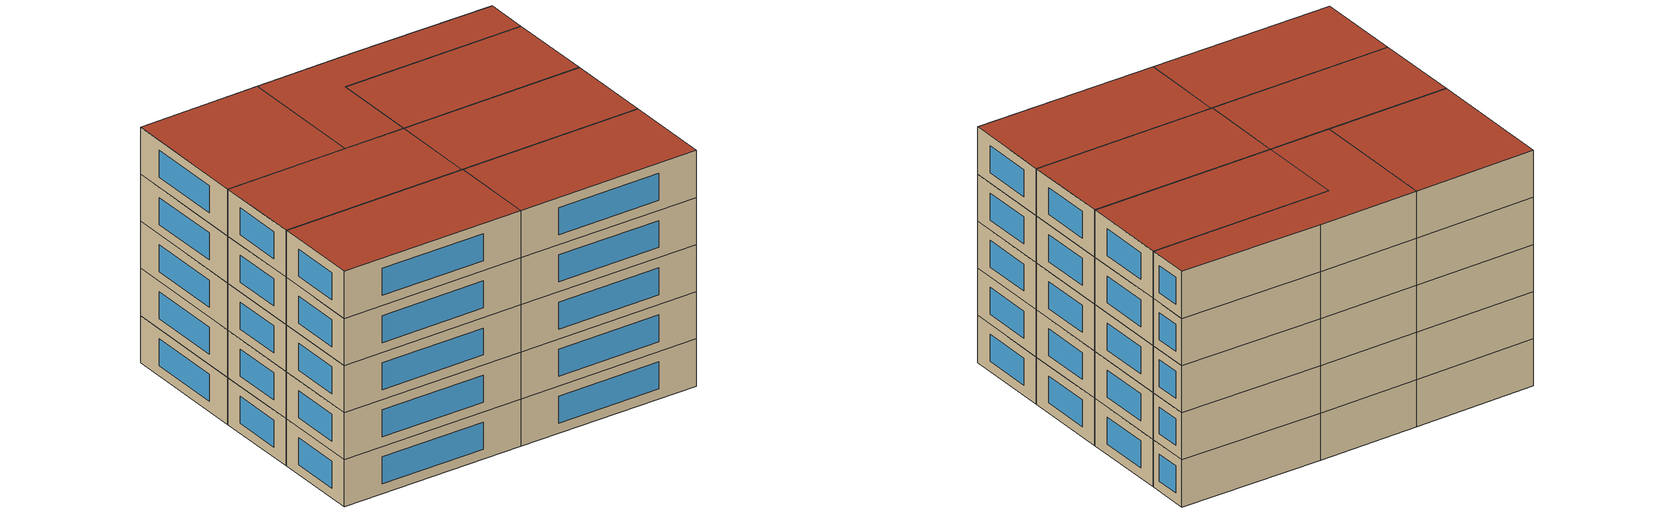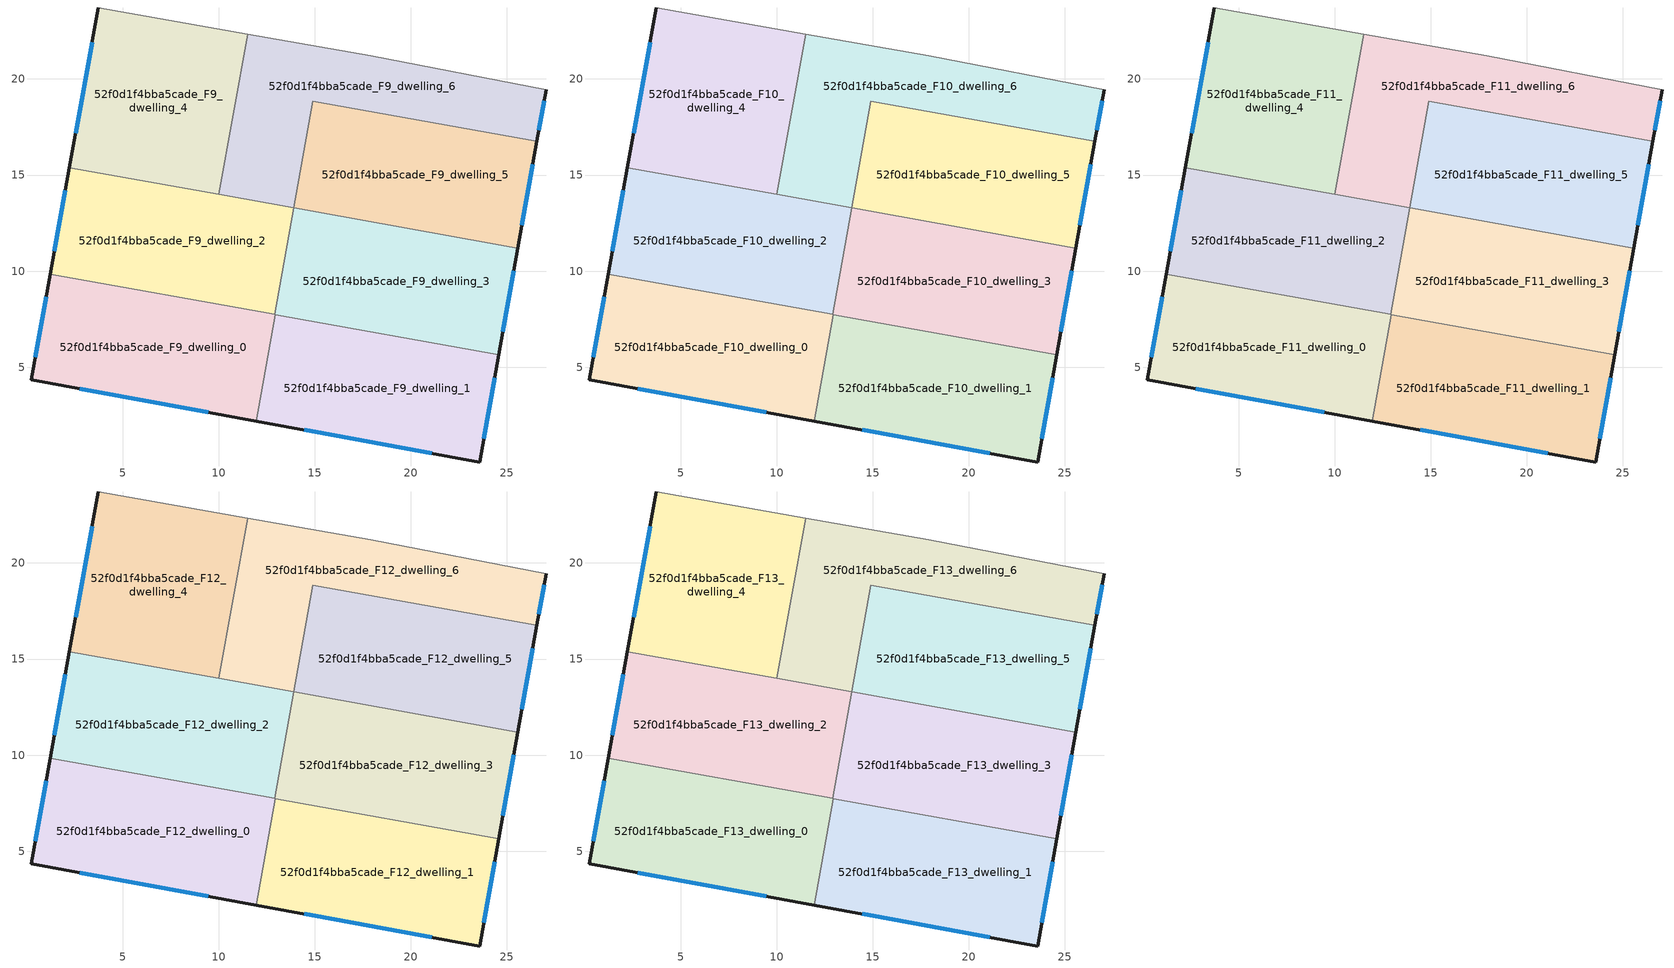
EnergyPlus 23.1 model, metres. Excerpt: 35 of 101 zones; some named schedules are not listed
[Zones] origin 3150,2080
52f0d1f4bba5cade_F9_dwelling_0
 floor to 52f0d1f4bba5cade_F8_dwelling_0 (EU_floor_Construction): 12.95,7.74 11.96,2.2 0.25,4.34 1.24,9.84 z27
 wall outside (EU_wall_Construction): 1.24,9.84 0.25,4.34 11.96,2.2 z27:30
 wall to 52f0d1f4bba5cade_F9_dwelling_1 (EU_wall_Construction): 11.96,2.2 12.95,7.74 z27:30
 wall to 52f0d1f4bba5cade_F9_dwelling_2 (EU_wall_Construction): 12.9,7.75 1.24,9.84 z27:30
 wall to 52f0d1f4bba5cade_F9_dwelling_3 (EU_wall_Construction): 12.95,7.74 12.9,7.75 z27:30
 window (EU_Window_Construction): 2.76,3.88 9.45,2.65 / 1.03,8.66 0.46,5.52 z27.64:29.36
52f0d1f4bba5cade_F9_dwelling_1
 floor to 52f0d1f4bba5cade_F8_dwelling_1 (EU_floor_Construction): 24.57,5.65 23.57,0.07 11.96,2.2 12.95,7.74 z27
 wall outside (EU_wall_Construction): 11.96,2.2 23.57,0.07 24.57,5.65 z27:30
 wall to 52f0d1f4bba5cade_F9_dwelling_3 (EU_wall_Construction): 24.57,5.65 12.95,7.74 z27:30
 window (EU_Window_Construction): 14.44,1.74 21.08,0.52 / 23.79,1.26 24.36,4.46 z27.64:29.36
52f0d1f4bba5cade_F9_dwelling_2
 floor to 52f0d1f4bba5cade_F8_dwelling_2 (EU_floor_Construction): 13.9,13.29 12.9,7.75 1.24,9.84 2.23,15.39 z27
 wall outside (EU_wall_Construction): 2.23,15.39 1.24,9.84 z27:30
 wall to 52f0d1f4bba5cade_F9_dwelling_3 (EU_wall_Construction): 12.9,7.75 13.9,13.29 z27:30
 wall to 52f0d1f4bba5cade_F9_dwelling_4 (EU_wall_Construction): 10.01,13.99 2.23,15.39 z27:30
 wall to 52f0d1f4bba5cade_F9_dwelling_6 (EU_wall_Construction): 13.9,13.29 10.01,13.99 z27:30
 window (EU_Window_Construction): 2.02,14.2 1.45,11.03 z27.64:29.36
52f0d1f4bba5cade_F9_dwelling_3
 floor to 52f0d1f4bba5cade_F8_dwelling_3 (EU_floor_Construction): 25.56,11.2 24.57,5.65 12.9,7.75 13.9,13.29 z27
 wall outside (EU_wall_Construction): 24.57,5.65 25.56,11.2 z27:30
 wall to 52f0d1f4bba5cade_F9_dwelling_5 (EU_wall_Construction): 25.56,11.2 13.9,13.29 z27:30
 window (EU_Window_Construction): 24.78,6.84 25.35,10.01 z27.64:29.36
52f0d1f4bba5cade_F9_dwelling_4
 floor to 52f0d1f4bba5cade_F8_dwelling_4 (EU_floor_Construction): 11.51,22.33 10.01,13.99 2.23,15.39 3.72,23.69 z27
 wall outside (EU_wall_Construction): 3.72,23.69 2.23,15.39 z27:30
 wall adiabatic (EU_wall_Construction): 11.51,22.33 3.72,23.69 z27:30
 wall to 52f0d1f4bba5cade_F9_dwelling_6 (EU_wall_Construction): 10.01,13.99 11.51,22.33 z27:30
 window (EU_Window_Construction): 3.4,21.91 2.55,17.17 z27.64:29.36
52f0d1f4bba5cade_F9_dwelling_5
 floor to 52f0d1f4bba5cade_F8_dwelling_5 (EU_floor_Construction): 26.55,16.75 25.56,11.2 13.9,13.29 14.89,18.84 z27
 wall outside (EU_wall_Construction): 25.56,11.2 26.55,16.75 z27:30
 wall to 52f0d1f4bba5cade_F9_dwelling_6 (EU_wall_Construction): 26.55,16.75 14.89,18.84 13.9,13.29 z27:30
 window (EU_Window_Construction): 25.78,12.39 26.34,15.56 z27.64:29.36
52f0d1f4bba5cade_F9_dwelling_6
 floor to 52f0d1f4bba5cade_F8_dwelling_6 (EU_floor_Construction): 27.04,19.45 26.55,16.75 14.89,18.84 13.9,13.29 10.01,13.99 11.51,22.33 17.91,21.2 z27
 wall outside (EU_wall_Construction): 26.55,16.75 27.04,19.45 z27:30
 wall adiabatic (EU_wall_Construction): 27.04,19.45 17.91,21.2 11.51,22.33 z27:30
 window (EU_Window_Construction): 26.66,17.33 26.93,18.87 z27.64:29.36
52f0d1f4bba5cade_F10_dwelling_0
 floor to 52f0d1f4bba5cade_F9_dwelling_0 (EU_floor_Construction): 12.95,7.74 11.96,2.2 0.25,4.34 1.24,9.84 z30
 wall outside (EU_wall_Construction): 1.24,9.84 0.25,4.34 11.96,2.2 z30:33
 wall to 52f0d1f4bba5cade_F10_dwelling_1 (EU_wall_Construction): 11.96,2.2 12.95,7.74 z30:33
 wall to 52f0d1f4bba5cade_F10_dwelling_2 (EU_wall_Construction): 12.9,7.75 1.24,9.84 z30:33
 wall to 52f0d1f4bba5cade_F10_dwelling_3 (EU_wall_Construction): 12.95,7.74 12.9,7.75 z30:33
 window (EU_Window_Construction): 2.76,3.88 9.45,2.65 / 1.03,8.66 0.46,5.52 z30.64:32.36
52f0d1f4bba5cade_F10_dwelling_1
 floor to 52f0d1f4bba5cade_F9_dwelling_1 (EU_floor_Construction): 24.57,5.65 23.57,0.07 11.96,2.2 12.95,7.74 z30
 wall outside (EU_wall_Construction): 11.96,2.2 23.57,0.07 24.57,5.65 z30:33
 wall to 52f0d1f4bba5cade_F10_dwelling_3 (EU_wall_Construction): 24.57,5.65 12.95,7.74 z30:33
 window (EU_Window_Construction): 14.44,1.74 21.08,0.52 / 23.79,1.26 24.36,4.46 z30.64:32.36
52f0d1f4bba5cade_F10_dwelling_2
 floor to 52f0d1f4bba5cade_F9_dwelling_2 (EU_floor_Construction): 13.9,13.29 12.9,7.75 1.24,9.84 2.23,15.39 z30
 wall outside (EU_wall_Construction): 2.23,15.39 1.24,9.84 z30:33
 wall to 52f0d1f4bba5cade_F10_dwelling_3 (EU_wall_Construction): 12.9,7.75 13.9,13.29 z30:33
 wall to 52f0d1f4bba5cade_F10_dwelling_4 (EU_wall_Construction): 10.01,13.99 2.23,15.39 z30:33
 wall to 52f0d1f4bba5cade_F10_dwelling_6 (EU_wall_Construction): 13.9,13.29 10.01,13.99 z30:33
 window (EU_Window_Construction): 2.02,14.2 1.45,11.03 z30.64:32.36
52f0d1f4bba5cade_F10_dwelling_3
 floor to 52f0d1f4bba5cade_F9_dwelling_3 (EU_floor_Construction): 25.56,11.2 24.57,5.65 12.9,7.75 13.9,13.29 z30
 wall outside (EU_wall_Construction): 24.57,5.65 25.56,11.2 z30:33
 wall to 52f0d1f4bba5cade_F10_dwelling_5 (EU_wall_Construction): 25.56,11.2 13.9,13.29 z30:33
 window (EU_Window_Construction): 24.78,6.84 25.35,10.01 z30.64:32.36
52f0d1f4bba5cade_F10_dwelling_4
 floor to 52f0d1f4bba5cade_F9_dwelling_4 (EU_floor_Construction): 11.51,22.33 10.01,13.99 2.23,15.39 3.72,23.69 z30
 wall outside (EU_wall_Construction): 3.72,23.69 2.23,15.39 z30:33
 wall adiabatic (EU_wall_Construction): 11.51,22.33 3.72,23.69 z30:33
 wall to 52f0d1f4bba5cade_F10_dwelling_6 (EU_wall_Construction): 10.01,13.99 11.51,22.33 z30:33
 window (EU_Window_Construction): 3.4,21.91 2.55,17.17 z30.64:32.36
52f0d1f4bba5cade_F10_dwelling_5
 floor to 52f0d1f4bba5cade_F9_dwelling_5 (EU_floor_Construction): 26.55,16.75 25.56,11.2 13.9,13.29 14.89,18.84 z30
 wall outside (EU_wall_Construction): 25.56,11.2 26.55,16.75 z30:33
 wall to 52f0d1f4bba5cade_F10_dwelling_6 (EU_wall_Construction): 26.55,16.75 14.89,18.84 13.9,13.29 z30:33
 window (EU_Window_Construction): 25.78,12.39 26.34,15.56 z30.64:32.36
52f0d1f4bba5cade_F10_dwelling_6
 floor to 52f0d1f4bba5cade_F9_dwelling_6 (EU_floor_Construction): 27.04,19.45 26.55,16.75 14.89,18.84 13.9,13.29 10.01,13.99 11.51,22.33 17.91,21.2 z30
 wall outside (EU_wall_Construction): 26.55,16.75 27.04,19.45 z30:33
 wall adiabatic (EU_wall_Construction): 27.04,19.45 17.91,21.2 11.51,22.33 z30:33
 window (EU_Window_Construction): 26.66,17.33 26.93,18.87 z30.64:32.36
52f0d1f4bba5cade_F11_dwelling_0
 floor to 52f0d1f4bba5cade_F10_dwelling_0 (EU_floor_Construction): 12.95,7.74 11.96,2.2 0.25,4.34 1.24,9.84 z33
 wall outside (EU_wall_Construction): 1.24,9.84 0.25,4.34 11.96,2.2 z33:36
 wall to 52f0d1f4bba5cade_F11_dwelling_1 (EU_wall_Construction): 11.96,2.2 12.95,7.74 z33:36
 wall to 52f0d1f4bba5cade_F11_dwelling_2 (EU_wall_Construction): 12.9,7.75 1.24,9.84 z33:36
 wall to 52f0d1f4bba5cade_F11_dwelling_3 (EU_wall_Construction): 12.95,7.74 12.9,7.75 z33:36
 window (EU_Window_Construction): 2.76,3.88 9.45,2.65 / 1.03,8.66 0.46,5.52 z33.64:35.36
52f0d1f4bba5cade_F11_dwelling_1
 floor to 52f0d1f4bba5cade_F10_dwelling_1 (EU_floor_Construction): 24.57,5.65 23.57,0.07 11.96,2.2 12.95,7.74 z33
 wall outside (EU_wall_Construction): 11.96,2.2 23.57,0.07 24.57,5.65 z33:36
 wall to 52f0d1f4bba5cade_F11_dwelling_3 (EU_wall_Construction): 24.57,5.65 12.95,7.74 z33:36
 window (EU_Window_Construction): 14.44,1.74 21.08,0.52 / 23.79,1.26 24.36,4.46 z33.64:35.36
52f0d1f4bba5cade_F11_dwelling_2
 floor to 52f0d1f4bba5cade_F10_dwelling_2 (EU_floor_Construction): 13.9,13.29 12.9,7.75 1.24,9.84 2.23,15.39 z33
 wall outside (EU_wall_Construction): 2.23,15.39 1.24,9.84 z33:36
 wall to 52f0d1f4bba5cade_F11_dwelling_3 (EU_wall_Construction): 12.9,7.75 13.9,13.29 z33:36
 wall to 52f0d1f4bba5cade_F11_dwelling_4 (EU_wall_Construction): 10.01,13.99 2.23,15.39 z33:36
 wall to 52f0d1f4bba5cade_F11_dwelling_6 (EU_wall_Construction): 13.9,13.29 10.01,13.99 z33:36
 window (EU_Window_Construction): 2.02,14.2 1.45,11.03 z33.64:35.36
52f0d1f4bba5cade_F11_dwelling_3
 floor to 52f0d1f4bba5cade_F10_dwelling_3 (EU_floor_Construction): 25.56,11.2 24.57,5.65 12.9,7.75 13.9,13.29 z33
 wall outside (EU_wall_Construction): 24.57,5.65 25.56,11.2 z33:36
 wall to 52f0d1f4bba5cade_F11_dwelling_5 (EU_wall_Construction): 25.56,11.2 13.9,13.29 z33:36
 window (EU_Window_Construction): 24.78,6.84 25.35,10.01 z33.64:35.36
52f0d1f4bba5cade_F11_dwelling_4
 floor to 52f0d1f4bba5cade_F10_dwelling_4 (EU_floor_Construction): 11.51,22.33 10.01,13.99 2.23,15.39 3.72,23.69 z33
 wall outside (EU_wall_Construction): 3.72,23.69 2.23,15.39 z33:36
 wall adiabatic (EU_wall_Construction): 11.51,22.33 3.72,23.69 z33:36
 wall to 52f0d1f4bba5cade_F11_dwelling_6 (EU_wall_Construction): 10.01,13.99 11.51,22.33 z33:36
 window (EU_Window_Construction): 3.4,21.91 2.55,17.17 z33.64:35.36
52f0d1f4bba5cade_F11_dwelling_5
 floor to 52f0d1f4bba5cade_F10_dwelling_5 (EU_floor_Construction): 26.55,16.75 25.56,11.2 13.9,13.29 14.89,18.84 z33
 wall outside (EU_wall_Construction): 25.56,11.2 26.55,16.75 z33:36
 wall to 52f0d1f4bba5cade_F11_dwelling_6 (EU_wall_Construction): 26.55,16.75 14.89,18.84 13.9,13.29 z33:36
 window (EU_Window_Construction): 25.78,12.39 26.34,15.56 z33.64:35.36
52f0d1f4bba5cade_F11_dwelling_6
 floor to 52f0d1f4bba5cade_F10_dwelling_6 (EU_floor_Construction): 27.04,19.45 26.55,16.75 14.89,18.84 13.9,13.29 10.01,13.99 11.51,22.33 17.91,21.2 z33
 wall outside (EU_wall_Construction): 26.55,16.75 27.04,19.45 z33:36
 wall adiabatic (EU_wall_Construction): 27.04,19.45 17.91,21.2 11.51,22.33 z33:36
 window (EU_Window_Construction): 26.66,17.33 26.93,18.87 z33.64:35.36
52f0d1f4bba5cade_F12_dwelling_0
 floor to 52f0d1f4bba5cade_F11_dwelling_0 (EU_floor_Construction): 12.95,7.74 11.96,2.2 0.25,4.34 1.24,9.84 z36
 wall outside (EU_wall_Construction): 1.24,9.84 0.25,4.34 11.96,2.2 z36:39
 wall to 52f0d1f4bba5cade_F12_dwelling_1 (EU_wall_Construction): 11.96,2.2 12.95,7.74 z36:39
 wall to 52f0d1f4bba5cade_F12_dwelling_2 (EU_wall_Construction): 12.9,7.75 1.24,9.84 z36:39
 wall to 52f0d1f4bba5cade_F12_dwelling_3 (EU_wall_Construction): 12.95,7.74 12.9,7.75 z36:39
 window (EU_Window_Construction): 2.76,3.88 9.45,2.65 / 1.03,8.66 0.46,5.52 z36.64:38.36
52f0d1f4bba5cade_F12_dwelling_1
 floor to 52f0d1f4bba5cade_F11_dwelling_1 (EU_floor_Construction): 24.57,5.65 23.57,0.07 11.96,2.2 12.95,7.74 z36
 wall outside (EU_wall_Construction): 11.96,2.2 23.57,0.07 24.57,5.65 z36:39
 wall to 52f0d1f4bba5cade_F12_dwelling_3 (EU_wall_Construction): 24.57,5.65 12.95,7.74 z36:39
 window (EU_Window_Construction): 14.44,1.74 21.08,0.52 / 23.79,1.26 24.36,4.46 z36.64:38.36
52f0d1f4bba5cade_F12_dwelling_2
 floor to 52f0d1f4bba5cade_F11_dwelling_2 (EU_floor_Construction): 13.9,13.29 12.9,7.75 1.24,9.84 2.23,15.39 z36
 wall outside (EU_wall_Construction): 2.23,15.39 1.24,9.84 z36:39
 wall to 52f0d1f4bba5cade_F12_dwelling_3 (EU_wall_Construction): 12.9,7.75 13.9,13.29 z36:39
 wall to 52f0d1f4bba5cade_F12_dwelling_4 (EU_wall_Construction): 10.01,13.99 2.23,15.39 z36:39
 wall to 52f0d1f4bba5cade_F12_dwelling_6 (EU_wall_Construction): 13.9,13.29 10.01,13.99 z36:39
 window (EU_Window_Construction): 2.02,14.2 1.45,11.03 z36.64:38.36
52f0d1f4bba5cade_F12_dwelling_3
 floor to 52f0d1f4bba5cade_F11_dwelling_3 (EU_floor_Construction): 25.56,11.2 24.57,5.65 12.9,7.75 13.9,13.29 z36
 wall outside (EU_wall_Construction): 24.57,5.65 25.56,11.2 z36:39
 wall to 52f0d1f4bba5cade_F12_dwelling_5 (EU_wall_Construction): 25.56,11.2 13.9,13.29 z36:39
 window (EU_Window_Construction): 24.78,6.84 25.35,10.01 z36.64:38.36
52f0d1f4bba5cade_F12_dwelling_4
 floor to 52f0d1f4bba5cade_F11_dwelling_4 (EU_floor_Construction): 11.51,22.33 10.01,13.99 2.23,15.39 3.72,23.69 z36
 wall outside (EU_wall_Construction): 3.72,23.69 2.23,15.39 z36:39
 wall adiabatic (EU_wall_Construction): 11.51,22.33 3.72,23.69 z36:39
 wall to 52f0d1f4bba5cade_F12_dwelling_6 (EU_wall_Construction): 10.01,13.99 11.51,22.33 z36:39
 window (EU_Window_Construction): 3.4,21.91 2.55,17.17 z36.64:38.36
52f0d1f4bba5cade_F12_dwelling_5
 floor to 52f0d1f4bba5cade_F11_dwelling_5 (EU_floor_Construction): 26.55,16.75 25.56,11.2 13.9,13.29 14.89,18.84 z36
 wall outside (EU_wall_Construction): 25.56,11.2 26.55,16.75 z36:39
 wall to 52f0d1f4bba5cade_F12_dwelling_6 (EU_wall_Construction): 26.55,16.75 14.89,18.84 13.9,13.29 z36:39
 window (EU_Window_Construction): 25.78,12.39 26.34,15.56 z36.64:38.36
52f0d1f4bba5cade_F12_dwelling_6
 floor to 52f0d1f4bba5cade_F11_dwelling_6 (EU_floor_Construction): 27.04,19.45 26.55,16.75 14.89,18.84 13.9,13.29 10.01,13.99 11.51,22.33 17.91,21.2 z36
 wall outside (EU_wall_Construction): 26.55,16.75 27.04,19.45 z36:39
 wall adiabatic (EU_wall_Construction): 27.04,19.45 17.91,21.2 11.51,22.33 z36:39
 window (EU_Window_Construction): 26.66,17.33 26.93,18.87 z36.64:38.36
52f0d1f4bba5cade_F13_dwelling_0
 floor to 52f0d1f4bba5cade_F12_dwelling_0 (EU_floor_Construction): 12.95,7.74 11.96,2.2 0.25,4.34 1.24,9.84 z39
 wall outside (EU_wall_Construction): 1.24,9.84 0.25,4.34 11.96,2.2 z39:42
 wall to 52f0d1f4bba5cade_F13_dwelling_1 (EU_wall_Construction): 11.96,2.2 12.95,7.74 z39:42
 wall to 52f0d1f4bba5cade_F13_dwelling_2 (EU_wall_Construction): 12.9,7.75 1.24,9.84 z39:42
 wall to 52f0d1f4bba5cade_F13_dwelling_3 (EU_wall_Construction): 12.95,7.74 12.9,7.75 z39:42
 window (EU_Window_Construction): 2.76,3.88 9.45,2.65 / 1.03,8.66 0.46,5.52 z39.64:41.36
 roof outside (EU_roof_Construction): 11.96,2.2 12.95,7.74 1.24,9.84 0.25,4.34 z42
52f0d1f4bba5cade_F13_dwelling_1
 floor to 52f0d1f4bba5cade_F12_dwelling_1 (EU_floor_Construction): 24.57,5.65 23.57,0.07 11.96,2.2 12.95,7.74 z39
 wall outside (EU_wall_Construction): 11.96,2.2 23.57,0.07 24.57,5.65 z39:42
 wall to 52f0d1f4bba5cade_F13_dwelling_3 (EU_wall_Construction): 24.57,5.65 12.95,7.74 z39:42
 window (EU_Window_Construction): 14.44,1.74 21.08,0.52 / 23.79,1.26 24.36,4.46 z39.64:41.36
 roof outside (EU_roof_Construction): 23.57,0.07 24.57,5.65 12.95,7.74 11.96,2.2 z42
52f0d1f4bba5cade_F13_dwelling_2
 floor to 52f0d1f4bba5cade_F12_dwelling_2 (EU_floor_Construction): 13.9,13.29 12.9,7.75 1.24,9.84 2.23,15.39 z39
 wall outside (EU_wall_Construction): 2.23,15.39 1.24,9.84 z39:42
 wall to 52f0d1f4bba5cade_F13_dwelling_3 (EU_wall_Construction): 12.9,7.75 13.9,13.29 z39:42
 wall to 52f0d1f4bba5cade_F13_dwelling_4 (EU_wall_Construction): 10.01,13.99 2.23,15.39 z39:42
 wall to 52f0d1f4bba5cade_F13_dwelling_6 (EU_wall_Construction): 13.9,13.29 10.01,13.99 z39:42
 window (EU_Window_Construction): 2.02,14.2 1.45,11.03 z39.64:41.36
 roof outside (EU_roof_Construction): 12.9,7.75 13.9,13.29 2.23,15.39 1.24,9.84 z42
52f0d1f4bba5cade_F13_dwelling_3
 floor to 52f0d1f4bba5cade_F12_dwelling_3 (EU_floor_Construction): 25.56,11.2 24.57,5.65 12.9,7.75 13.9,13.29 z39
 wall outside (EU_wall_Construction): 24.57,5.65 25.56,11.2 z39:42
 wall to 52f0d1f4bba5cade_F13_dwelling_5 (EU_wall_Construction): 25.56,11.2 13.9,13.29 z39:42
 window (EU_Window_Construction): 24.78,6.84 25.35,10.01 z39.64:41.36
 roof outside (EU_roof_Construction): 24.57,5.65 25.56,11.2 13.9,13.29 12.9,7.75 z42
52f0d1f4bba5cade_F13_dwelling_4
 floor to 52f0d1f4bba5cade_F12_dwelling_4 (EU_floor_Construction): 11.51,22.33 10.01,13.99 2.23,15.39 3.72,23.69 z39
 wall outside (EU_wall_Construction): 3.72,23.69 2.23,15.39 z39:42
 wall adiabatic (EU_wall_Construction): 11.51,22.33 3.72,23.69 z39:42
 wall to 52f0d1f4bba5cade_F13_dwelling_6 (EU_wall_Construction): 10.01,13.99 11.51,22.33 z39:42
 window (EU_Window_Construction): 3.4,21.91 2.55,17.17 z39.64:41.36
 roof outside (EU_roof_Construction): 10.01,13.99 11.51,22.33 3.72,23.69 2.23,15.39 z42
52f0d1f4bba5cade_F13_dwelling_5
 floor to 52f0d1f4bba5cade_F12_dwelling_5 (EU_floor_Construction): 26.55,16.75 25.56,11.2 13.9,13.29 14.89,18.84 z39
 wall outside (EU_wall_Construction): 25.56,11.2 26.55,16.75 z39:42
 wall to 52f0d1f4bba5cade_F13_dwelling_6 (EU_wall_Construction): 26.55,16.75 14.89,18.84 13.9,13.29 z39:42
 window (EU_Window_Construction): 25.78,12.39 26.34,15.56 z39.64:41.36
 roof outside (EU_roof_Construction): 25.56,11.2 26.55,16.75 14.89,18.84 13.9,13.29 z42
52f0d1f4bba5cade_F13_dwelling_6
 floor to 52f0d1f4bba5cade_F12_dwelling_6 (EU_floor_Construction): 27.04,19.45 26.55,16.75 14.89,18.84 13.9,13.29 10.01,13.99 11.51,22.33 17.91,21.2 z39
 wall outside (EU_wall_Construction): 26.55,16.75 27.04,19.45 z39:42
 wall adiabatic (EU_wall_Construction): 27.04,19.45 17.91,21.2 11.51,22.33 z39:42
 window (EU_Window_Construction): 26.66,17.33 26.93,18.87 z39.64:41.36
 roof outside (EU_roof_Construction): 26.55,16.75 27.04,19.45 17.91,21.2 11.51,22.33 10.01,13.99 13.9,13.29 14.89,18.84 z42
[Building]
EU S2 Campaign: North Axis=0; Terrain=City; Solar Distribution=FullExterior
[Site:Location]
Yerevan-Zvartnots.Intl.AP: Latitude=40.15; Longitude=44.383; Time Zone=4; Elevation=854
[SizingPeriod:WeatherFileDays]
AnnualSizingPeriod: Begin Month=1; Begin Day of Month=1; End Month=12; End Day of Month=31; Day of Week for Start Day=Monday; Use Weather File Daylight Saving Period=No; Use Weather File Rain and Snow Indicators=No
[MATERIAL]
EU_InternalMass_Material: Roughness=MediumRough; Thickness=0.1; Conductivity=1; Density=1800; Specific Heat=900; Thermal Absorptance=0.9; Solar Absorptance=0.7; Visible Absorptance=0.7
[MATERIAL:NOMASS] Roughness=MediumRough; Thermal Absorptance=0.9; Solar Absorptance=0.7; Visible Absorptance=0.7
Name | Thermal Resistance
EU_wall_NoMass | 1.05043
EU_roof_NoMass | 1.45357
EU_floor_NoMass | 0.478065
[WINDOWMATERIAL:SIMPLEGLAZINGSYSTEM]
EU_Window_SimpleGlazing: UFactor=2.5566; Solar Heat Gain Coefficient=0.75; Visible Transmittance=0.75
[CONSTRUCTION]
EU_wall_Construction: EU_wall_NoMass
EU_roof_Construction: EU_roof_NoMass
EU_floor_Construction: EU_floor_NoMass
EU_Window_Construction: EU_Window_SimpleGlazing
EU_InternalMass_Construction: EU_InternalMass_Material
[ZONE] Type=1; Multiplier=1; Ceiling Height=autocalculate; Floor Area=autocalculate; Part of Total Floor Area=Yes
Name | Volume
52f0d1f4bba5cade_F9_dwelling_0; 52f0d1f4bba5cade_F10_dwelling_0; 52f0d1f4bba5cade_F11_dwelling_0; 52f0d1f4bba5cade_F12_dwelling_0; 52f0d1f4bba5cade_F13_dwelling_0 | 200.351
52f0d1f4bba5cade_F9_dwelling_1; 52f0d1f4bba5cade_F10_dwelling_1; 52f0d1f4bba5cade_F11_dwelling_1; 52f0d1f4bba5cade_F12_dwelling_1; 52f0d1f4bba5cade_F13_dwelling_1 | 200.354
52f0d1f4bba5cade_F9_dwelling_2; 52f0d1f4bba5cade_F10_dwelling_2; 52f0d1f4bba5cade_F11_dwelling_2; 52f0d1f4bba5cade_F12_dwelling_2; 52f0d1f4bba5cade_F13_dwelling_2 | 200.35
52f0d1f4bba5cade_F9_dwelling_3; 52f0d1f4bba5cade_F10_dwelling_3; 52f0d1f4bba5cade_F11_dwelling_3; 52f0d1f4bba5cade_F12_dwelling_3; 52f0d1f4bba5cade_F13_dwelling_3 | 200.356
52f0d1f4bba5cade_F9_dwelling_4; 52f0d1f4bba5cade_F10_dwelling_4; 52f0d1f4bba5cade_F11_dwelling_4; 52f0d1f4bba5cade_F12_dwelling_4; 52f0d1f4bba5cade_F13_dwelling_4 | 200.375
52f0d1f4bba5cade_F9_dwelling_5; 52f0d1f4bba5cade_F10_dwelling_5; 52f0d1f4bba5cade_F11_dwelling_5; 52f0d1f4bba5cade_F12_dwelling_5; 52f0d1f4bba5cade_F13_dwelling_5 | 200.361
52f0d1f4bba5cade_F9_dwelling_6; 52f0d1f4bba5cade_F10_dwelling_6; 52f0d1f4bba5cade_F11_dwelling_6; 52f0d1f4bba5cade_F12_dwelling_6; 52f0d1f4bba5cade_F13_dwelling_6 | 200.357
[INTERNALMASS] Construction=EU_InternalMass_Construction
Name | Zone or ZoneList | Surface Area
52f0d1f4bba5cade_F9_dwelling_0_EU_InternalMass | 52f0d1f4bba5cade_F9_dwelling_0 | 66.784
52f0d1f4bba5cade_F9_dwelling_1_EU_InternalMass | 52f0d1f4bba5cade_F9_dwelling_1 | 66.7837
52f0d1f4bba5cade_F9_dwelling_2_EU_InternalMass | 52f0d1f4bba5cade_F9_dwelling_2 | 66.7818
52f0d1f4bba5cade_F9_dwelling_3_EU_InternalMass | 52f0d1f4bba5cade_F9_dwelling_3 | 66.7864
52f0d1f4bba5cade_F9_dwelling_4_EU_InternalMass | 52f0d1f4bba5cade_F9_dwelling_4 | 66.7918
52f0d1f4bba5cade_F9_dwelling_5_EU_InternalMass | 52f0d1f4bba5cade_F9_dwelling_5 | 66.787
52f0d1f4bba5cade_F9_dwelling_6_EU_InternalMass | 52f0d1f4bba5cade_F9_dwelling_6 | 66.7856
52f0d1f4bba5cade_F10_dwelling_0_EU_InternalMass | 52f0d1f4bba5cade_F10_dwelling_0 | 66.784
52f0d1f4bba5cade_F10_dwelling_1_EU_InternalMass | 52f0d1f4bba5cade_F10_dwelling_1 | 66.7837
52f0d1f4bba5cade_F10_dwelling_2_EU_InternalMass | 52f0d1f4bba5cade_F10_dwelling_2 | 66.7818
52f0d1f4bba5cade_F10_dwelling_3_EU_InternalMass | 52f0d1f4bba5cade_F10_dwelling_3 | 66.7864
52f0d1f4bba5cade_F10_dwelling_4_EU_InternalMass | 52f0d1f4bba5cade_F10_dwelling_4 | 66.7918
52f0d1f4bba5cade_F10_dwelling_5_EU_InternalMass | 52f0d1f4bba5cade_F10_dwelling_5 | 66.787
52f0d1f4bba5cade_F10_dwelling_6_EU_InternalMass | 52f0d1f4bba5cade_F10_dwelling_6 | 66.7856
52f0d1f4bba5cade_F11_dwelling_0_EU_InternalMass | 52f0d1f4bba5cade_F11_dwelling_0 | 66.784
52f0d1f4bba5cade_F11_dwelling_1_EU_InternalMass | 52f0d1f4bba5cade_F11_dwelling_1 | 66.7837
52f0d1f4bba5cade_F11_dwelling_2_EU_InternalMass | 52f0d1f4bba5cade_F11_dwelling_2 | 66.7818
52f0d1f4bba5cade_F11_dwelling_3_EU_InternalMass | 52f0d1f4bba5cade_F11_dwelling_3 | 66.7864
52f0d1f4bba5cade_F11_dwelling_4_EU_InternalMass | 52f0d1f4bba5cade_F11_dwelling_4 | 66.7918
52f0d1f4bba5cade_F11_dwelling_5_EU_InternalMass | 52f0d1f4bba5cade_F11_dwelling_5 | 66.787
52f0d1f4bba5cade_F11_dwelling_6_EU_InternalMass | 52f0d1f4bba5cade_F11_dwelling_6 | 66.7856
52f0d1f4bba5cade_F12_dwelling_0_EU_InternalMass | 52f0d1f4bba5cade_F12_dwelling_0 | 66.784
52f0d1f4bba5cade_F12_dwelling_1_EU_InternalMass | 52f0d1f4bba5cade_F12_dwelling_1 | 66.7837
52f0d1f4bba5cade_F12_dwelling_2_EU_InternalMass | 52f0d1f4bba5cade_F12_dwelling_2 | 66.7818
52f0d1f4bba5cade_F12_dwelling_3_EU_InternalMass | 52f0d1f4bba5cade_F12_dwelling_3 | 66.7864
52f0d1f4bba5cade_F12_dwelling_4_EU_InternalMass | 52f0d1f4bba5cade_F12_dwelling_4 | 66.7918
52f0d1f4bba5cade_F12_dwelling_5_EU_InternalMass | 52f0d1f4bba5cade_F12_dwelling_5 | 66.787
52f0d1f4bba5cade_F12_dwelling_6_EU_InternalMass | 52f0d1f4bba5cade_F12_dwelling_6 | 66.7856
52f0d1f4bba5cade_F13_dwelling_0_EU_InternalMass | 52f0d1f4bba5cade_F13_dwelling_0 | 66.784
52f0d1f4bba5cade_F13_dwelling_1_EU_InternalMass | 52f0d1f4bba5cade_F13_dwelling_1 | 66.7837
52f0d1f4bba5cade_F13_dwelling_2_EU_InternalMass | 52f0d1f4bba5cade_F13_dwelling_2 | 66.7818
52f0d1f4bba5cade_F13_dwelling_3_EU_InternalMass | 52f0d1f4bba5cade_F13_dwelling_3 | 66.7864
52f0d1f4bba5cade_F13_dwelling_4_EU_InternalMass | 52f0d1f4bba5cade_F13_dwelling_4 | 66.7918
52f0d1f4bba5cade_F13_dwelling_5_EU_InternalMass | 52f0d1f4bba5cade_F13_dwelling_5 | 66.787
52f0d1f4bba5cade_F13_dwelling_6_EU_InternalMass | 52f0d1f4bba5cade_F13_dwelling_6 | 66.7856
[OTHEREQUIPMENT] Fuel Type=Electricity; Design Level Calculation Method=Watts/Area; Power per Zone Floor Area=1; Fraction Latent=0; Fraction Radiant=0; Fraction Lost=0; Carbon Dioxide Generation Rate=0; EndUse Subcategory=EU_Step8_InternalGains
Name | Zone or ZoneList or Space or SpaceList | Schedule
EU_Step8_InternalGain_52f0d1f4bba5cade_F9_dwelling_0_f000 | 52f0d1f4bba5cade_F9_dwelling_0 | EU_Step8_GainSchedule_52f0d1f4bba5cade_F9_dwelling_0_f000
EU_Step8_InternalGain_52f0d1f4bba5cade_F9_dwelling_1_f000 | 52f0d1f4bba5cade_F9_dwelling_1 | EU_Step8_GainSchedule_52f0d1f4bba5cade_F9_dwelling_1_f000
EU_Step8_InternalGain_52f0d1f4bba5cade_F9_dwelling_2_f000 | 52f0d1f4bba5cade_F9_dwelling_2 | EU_Step8_GainSchedule_52f0d1f4bba5cade_F9_dwelling_2_f000
EU_Step8_InternalGain_52f0d1f4bba5cade_F9_dwelling_3_f000 | 52f0d1f4bba5cade_F9_dwelling_3 | EU_Step8_GainSchedule_52f0d1f4bba5cade_F9_dwelling_3_f000
EU_Step8_InternalGain_52f0d1f4bba5cade_F9_dwelling_4_f000 | 52f0d1f4bba5cade_F9_dwelling_4 | EU_Step8_GainSchedule_52f0d1f4bba5cade_F9_dwelling_4_f000
EU_Step8_InternalGain_52f0d1f4bba5cade_F9_dwelling_5_f000 | 52f0d1f4bba5cade_F9_dwelling_5 | EU_Step8_GainSchedule_52f0d1f4bba5cade_F9_dwelling_5_f000
EU_Step8_InternalGain_52f0d1f4bba5cade_F9_dwelling_6_f000 | 52f0d1f4bba5cade_F9_dwelling_6 | EU_Step8_GainSchedule_52f0d1f4bba5cade_F9_dwelling_6_f000
EU_Step8_InternalGain_52f0d1f4bba5cade_F10_dwelling_0_f000 | 52f0d1f4bba5cade_F10_dwelling_0 | EU_Step8_GainSchedule_52f0d1f4bba5cade_F10_dwelling_0_f000
EU_Step8_InternalGain_52f0d1f4bba5cade_F10_dwelling_1_f000 | 52f0d1f4bba5cade_F10_dwelling_1 | EU_Step8_GainSchedule_52f0d1f4bba5cade_F10_dwelling_1_f000
EU_Step8_InternalGain_52f0d1f4bba5cade_F10_dwelling_2_f000 | 52f0d1f4bba5cade_F10_dwelling_2 | EU_Step8_GainSchedule_52f0d1f4bba5cade_F10_dwelling_2_f000
EU_Step8_InternalGain_52f0d1f4bba5cade_F10_dwelling_3_f000 | 52f0d1f4bba5cade_F10_dwelling_3 | EU_Step8_GainSchedule_52f0d1f4bba5cade_F10_dwelling_3_f000
EU_Step8_InternalGain_52f0d1f4bba5cade_F10_dwelling_4_f000 | 52f0d1f4bba5cade_F10_dwelling_4 | EU_Step8_GainSchedule_52f0d1f4bba5cade_F10_dwelling_4_f000
EU_Step8_InternalGain_52f0d1f4bba5cade_F10_dwelling_5_f000 | 52f0d1f4bba5cade_F10_dwelling_5 | EU_Step8_GainSchedule_52f0d1f4bba5cade_F10_dwelling_5_f000
EU_Step8_InternalGain_52f0d1f4bba5cade_F10_dwelling_6_f000 | 52f0d1f4bba5cade_F10_dwelling_6 | EU_Step8_GainSchedule_52f0d1f4bba5cade_F10_dwelling_6_f000
EU_Step8_InternalGain_52f0d1f4bba5cade_F11_dwelling_0_f000 | 52f0d1f4bba5cade_F11_dwelling_0 | EU_Step8_GainSchedule_52f0d1f4bba5cade_F11_dwelling_0_f000
EU_Step8_InternalGain_52f0d1f4bba5cade_F11_dwelling_1_f000 | 52f0d1f4bba5cade_F11_dwelling_1 | EU_Step8_GainSchedule_52f0d1f4bba5cade_F11_dwelling_1_f000
EU_Step8_InternalGain_52f0d1f4bba5cade_F11_dwelling_2_f000 | 52f0d1f4bba5cade_F11_dwelling_2 | EU_Step8_GainSchedule_52f0d1f4bba5cade_F11_dwelling_2_f000
EU_Step8_InternalGain_52f0d1f4bba5cade_F11_dwelling_3_f000 | 52f0d1f4bba5cade_F11_dwelling_3 | EU_Step8_GainSchedule_52f0d1f4bba5cade_F11_dwelling_3_f000
EU_Step8_InternalGain_52f0d1f4bba5cade_F11_dwelling_4_f000 | 52f0d1f4bba5cade_F11_dwelling_4 | EU_Step8_GainSchedule_52f0d1f4bba5cade_F11_dwelling_4_f000
EU_Step8_InternalGain_52f0d1f4bba5cade_F11_dwelling_5_f000 | 52f0d1f4bba5cade_F11_dwelling_5 | EU_Step8_GainSchedule_52f0d1f4bba5cade_F11_dwelling_5_f000
EU_Step8_InternalGain_52f0d1f4bba5cade_F11_dwelling_6_f000 | 52f0d1f4bba5cade_F11_dwelling_6 | EU_Step8_GainSchedule_52f0d1f4bba5cade_F11_dwelling_6_f000
EU_Step8_InternalGain_52f0d1f4bba5cade_F12_dwelling_0_f000 | 52f0d1f4bba5cade_F12_dwelling_0 | EU_Step8_GainSchedule_52f0d1f4bba5cade_F12_dwelling_0_f000
EU_Step8_InternalGain_52f0d1f4bba5cade_F12_dwelling_1_f000 | 52f0d1f4bba5cade_F12_dwelling_1 | EU_Step8_GainSchedule_52f0d1f4bba5cade_F12_dwelling_1_f000
EU_Step8_InternalGain_52f0d1f4bba5cade_F12_dwelling_2_f000 | 52f0d1f4bba5cade_F12_dwelling_2 | EU_Step8_GainSchedule_52f0d1f4bba5cade_F12_dwelling_2_f000
EU_Step8_InternalGain_52f0d1f4bba5cade_F12_dwelling_3_f000 | 52f0d1f4bba5cade_F12_dwelling_3 | EU_Step8_GainSchedule_52f0d1f4bba5cade_F12_dwelling_3_f000
EU_Step8_InternalGain_52f0d1f4bba5cade_F12_dwelling_4_f000 | 52f0d1f4bba5cade_F12_dwelling_4 | EU_Step8_GainSchedule_52f0d1f4bba5cade_F12_dwelling_4_f000
EU_Step8_InternalGain_52f0d1f4bba5cade_F12_dwelling_5_f000 | 52f0d1f4bba5cade_F12_dwelling_5 | EU_Step8_GainSchedule_52f0d1f4bba5cade_F12_dwelling_5_f000
EU_Step8_InternalGain_52f0d1f4bba5cade_F12_dwelling_6_f000 | 52f0d1f4bba5cade_F12_dwelling_6 | EU_Step8_GainSchedule_52f0d1f4bba5cade_F12_dwelling_6_f000
EU_Step8_InternalGain_52f0d1f4bba5cade_F13_dwelling_0_f000 | 52f0d1f4bba5cade_F13_dwelling_0 | EU_Step8_GainSchedule_52f0d1f4bba5cade_F13_dwelling_0_f000
EU_Step8_InternalGain_52f0d1f4bba5cade_F13_dwelling_1_f000 | 52f0d1f4bba5cade_F13_dwelling_1 | EU_Step8_GainSchedule_52f0d1f4bba5cade_F13_dwelling_1_f000
EU_Step8_InternalGain_52f0d1f4bba5cade_F13_dwelling_2_f000 | 52f0d1f4bba5cade_F13_dwelling_2 | EU_Step8_GainSchedule_52f0d1f4bba5cade_F13_dwelling_2_f000
EU_Step8_InternalGain_52f0d1f4bba5cade_F13_dwelling_3_f000 | 52f0d1f4bba5cade_F13_dwelling_3 | EU_Step8_GainSchedule_52f0d1f4bba5cade_F13_dwelling_3_f000
EU_Step8_InternalGain_52f0d1f4bba5cade_F13_dwelling_4_f000 | 52f0d1f4bba5cade_F13_dwelling_4 | EU_Step8_GainSchedule_52f0d1f4bba5cade_F13_dwelling_4_f000
EU_Step8_InternalGain_52f0d1f4bba5cade_F13_dwelling_5_f000 | 52f0d1f4bba5cade_F13_dwelling_5 | EU_Step8_GainSchedule_52f0d1f4bba5cade_F13_dwelling_5_f000
EU_Step8_InternalGain_52f0d1f4bba5cade_F13_dwelling_6_f000 | 52f0d1f4bba5cade_F13_dwelling_6 | EU_Step8_GainSchedule_52f0d1f4bba5cade_F13_dwelling_6_f000
[ZONEVENTILATION:DESIGNFLOWRATE] Schedule=EU_AlwaysOn; Design Flow Rate Calculation Method=AirChanges/Hour; Air Changes per Hour=0.557805; Ventilation Type=Natural; Fan Pressure Rise=0; Fan Total Efficiency=1; Constant Term Coefficient=1; Temperature Term Coefficient=0; Velocity Term Coefficient=0; Velocity Squared Term Coefficient=0; Minimum Indoor Temperature=-100; Maximum Indoor Temperature=100; Delta Temperature=-100; Minimum Outdoor Temperature=-100; Maximum Outdoor Temperature=100; Maximum Wind Speed=40
Name | Zone or ZoneList or Space or SpaceList
EU_ConstantAir_52f0d1f4bba5cade_F9_dwelling_0 | 52f0d1f4bba5cade_F9_dwelling_0
EU_ConstantAir_52f0d1f4bba5cade_F9_dwelling_1 | 52f0d1f4bba5cade_F9_dwelling_1
EU_ConstantAir_52f0d1f4bba5cade_F9_dwelling_2 | 52f0d1f4bba5cade_F9_dwelling_2
EU_ConstantAir_52f0d1f4bba5cade_F9_dwelling_3 | 52f0d1f4bba5cade_F9_dwelling_3
EU_ConstantAir_52f0d1f4bba5cade_F9_dwelling_4 | 52f0d1f4bba5cade_F9_dwelling_4
EU_ConstantAir_52f0d1f4bba5cade_F9_dwelling_5 | 52f0d1f4bba5cade_F9_dwelling_5
EU_ConstantAir_52f0d1f4bba5cade_F9_dwelling_6 | 52f0d1f4bba5cade_F9_dwelling_6
EU_ConstantAir_52f0d1f4bba5cade_F10_dwelling_0 | 52f0d1f4bba5cade_F10_dwelling_0
EU_ConstantAir_52f0d1f4bba5cade_F10_dwelling_1 | 52f0d1f4bba5cade_F10_dwelling_1
EU_ConstantAir_52f0d1f4bba5cade_F10_dwelling_2 | 52f0d1f4bba5cade_F10_dwelling_2
EU_ConstantAir_52f0d1f4bba5cade_F10_dwelling_3 | 52f0d1f4bba5cade_F10_dwelling_3
EU_ConstantAir_52f0d1f4bba5cade_F10_dwelling_4 | 52f0d1f4bba5cade_F10_dwelling_4
EU_ConstantAir_52f0d1f4bba5cade_F10_dwelling_5 | 52f0d1f4bba5cade_F10_dwelling_5
EU_ConstantAir_52f0d1f4bba5cade_F10_dwelling_6 | 52f0d1f4bba5cade_F10_dwelling_6
EU_ConstantAir_52f0d1f4bba5cade_F11_dwelling_0 | 52f0d1f4bba5cade_F11_dwelling_0
EU_ConstantAir_52f0d1f4bba5cade_F11_dwelling_1 | 52f0d1f4bba5cade_F11_dwelling_1
EU_ConstantAir_52f0d1f4bba5cade_F11_dwelling_2 | 52f0d1f4bba5cade_F11_dwelling_2
EU_ConstantAir_52f0d1f4bba5cade_F11_dwelling_3 | 52f0d1f4bba5cade_F11_dwelling_3
EU_ConstantAir_52f0d1f4bba5cade_F11_dwelling_4 | 52f0d1f4bba5cade_F11_dwelling_4
EU_ConstantAir_52f0d1f4bba5cade_F11_dwelling_5 | 52f0d1f4bba5cade_F11_dwelling_5
EU_ConstantAir_52f0d1f4bba5cade_F11_dwelling_6 | 52f0d1f4bba5cade_F11_dwelling_6
EU_ConstantAir_52f0d1f4bba5cade_F12_dwelling_0 | 52f0d1f4bba5cade_F12_dwelling_0
EU_ConstantAir_52f0d1f4bba5cade_F12_dwelling_1 | 52f0d1f4bba5cade_F12_dwelling_1
EU_ConstantAir_52f0d1f4bba5cade_F12_dwelling_2 | 52f0d1f4bba5cade_F12_dwelling_2
EU_ConstantAir_52f0d1f4bba5cade_F12_dwelling_3 | 52f0d1f4bba5cade_F12_dwelling_3
EU_ConstantAir_52f0d1f4bba5cade_F12_dwelling_4 | 52f0d1f4bba5cade_F12_dwelling_4
EU_ConstantAir_52f0d1f4bba5cade_F12_dwelling_5 | 52f0d1f4bba5cade_F12_dwelling_5
EU_ConstantAir_52f0d1f4bba5cade_F12_dwelling_6 | 52f0d1f4bba5cade_F12_dwelling_6
EU_ConstantAir_52f0d1f4bba5cade_F13_dwelling_0 | 52f0d1f4bba5cade_F13_dwelling_0
EU_ConstantAir_52f0d1f4bba5cade_F13_dwelling_1 | 52f0d1f4bba5cade_F13_dwelling_1
EU_ConstantAir_52f0d1f4bba5cade_F13_dwelling_2 | 52f0d1f4bba5cade_F13_dwelling_2
EU_ConstantAir_52f0d1f4bba5cade_F13_dwelling_3 | 52f0d1f4bba5cade_F13_dwelling_3
EU_ConstantAir_52f0d1f4bba5cade_F13_dwelling_4 | 52f0d1f4bba5cade_F13_dwelling_4
EU_ConstantAir_52f0d1f4bba5cade_F13_dwelling_5 | 52f0d1f4bba5cade_F13_dwelling_5
EU_ConstantAir_52f0d1f4bba5cade_F13_dwelling_6 | 52f0d1f4bba5cade_F13_dwelling_6
[HVACTEMPLATE:ZONE:IDEALLOADSAIRSYSTEM] System Availability Schedule=EU_AlwaysOn; Maximum Heating Supply Air Temperature=50; Minimum Cooling Supply Air Temperature=13; Maximum Heating Supply Air Humidity Ratio=0.0156; Minimum Cooling Supply Air Humidity Ratio=0.0077; Heating Limit=NoLimit; Cooling Limit=NoLimit; Heating Availability Schedule=EU_AlwaysOn; Cooling Availability Schedule=EU_CoolingOff; Dehumidification Control Type=ConstantSensibleHeatRatio; Cooling Sensible Heat Ratio=0.7; Dehumidification Setpoint=60; Humidification Control Type=None; Humidification Setpoint=30; Outdoor Air Method=None; Outdoor Air Flow Rate per Person=0.00944; Outdoor Air Flow Rate per Zone Floor Area=0; Outdoor Air Flow Rate per Zone=0; Demand Controlled Ventilation Type=None; Outdoor Air Economizer Type=NoEconomizer; Heat Recovery Type=None; Sensible Heat Recovery Effectiveness=0.7; Latent Heat Recovery Effectiveness=0.65
Name | Template Thermostat
52f0d1f4bba5cade_F9_dwelling_0 | EU_HeatOnly_52f0d1f4bba5cade_F9_dwelling_0
52f0d1f4bba5cade_F9_dwelling_1 | EU_HeatOnly_52f0d1f4bba5cade_F9_dwelling_1
52f0d1f4bba5cade_F9_dwelling_2 | EU_HeatOnly_52f0d1f4bba5cade_F9_dwelling_2
52f0d1f4bba5cade_F9_dwelling_3 | EU_HeatOnly_52f0d1f4bba5cade_F9_dwelling_3
52f0d1f4bba5cade_F9_dwelling_4 | EU_HeatOnly_52f0d1f4bba5cade_F9_dwelling_4
52f0d1f4bba5cade_F9_dwelling_5 | EU_HeatOnly_52f0d1f4bba5cade_F9_dwelling_5
52f0d1f4bba5cade_F9_dwelling_6 | EU_HeatOnly_52f0d1f4bba5cade_F9_dwelling_6
52f0d1f4bba5cade_F10_dwelling_0 | EU_HeatOnly_52f0d1f4bba5cade_F10_dwelling_0
52f0d1f4bba5cade_F10_dwelling_1 | EU_HeatOnly_52f0d1f4bba5cade_F10_dwelling_1
52f0d1f4bba5cade_F10_dwelling_2 | EU_HeatOnly_52f0d1f4bba5cade_F10_dwelling_2
52f0d1f4bba5cade_F10_dwelling_3 | EU_HeatOnly_52f0d1f4bba5cade_F10_dwelling_3
52f0d1f4bba5cade_F10_dwelling_4 | EU_HeatOnly_52f0d1f4bba5cade_F10_dwelling_4
52f0d1f4bba5cade_F10_dwelling_5 | EU_HeatOnly_52f0d1f4bba5cade_F10_dwelling_5
52f0d1f4bba5cade_F10_dwelling_6 | EU_HeatOnly_52f0d1f4bba5cade_F10_dwelling_6
52f0d1f4bba5cade_F11_dwelling_0 | EU_HeatOnly_52f0d1f4bba5cade_F11_dwelling_0
52f0d1f4bba5cade_F11_dwelling_1 | EU_HeatOnly_52f0d1f4bba5cade_F11_dwelling_1
52f0d1f4bba5cade_F11_dwelling_2 | EU_HeatOnly_52f0d1f4bba5cade_F11_dwelling_2
52f0d1f4bba5cade_F11_dwelling_3 | EU_HeatOnly_52f0d1f4bba5cade_F11_dwelling_3
52f0d1f4bba5cade_F11_dwelling_4 | EU_HeatOnly_52f0d1f4bba5cade_F11_dwelling_4
52f0d1f4bba5cade_F11_dwelling_5 | EU_HeatOnly_52f0d1f4bba5cade_F11_dwelling_5
52f0d1f4bba5cade_F11_dwelling_6 | EU_HeatOnly_52f0d1f4bba5cade_F11_dwelling_6
52f0d1f4bba5cade_F12_dwelling_0 | EU_HeatOnly_52f0d1f4bba5cade_F12_dwelling_0
52f0d1f4bba5cade_F12_dwelling_1 | EU_HeatOnly_52f0d1f4bba5cade_F12_dwelling_1
52f0d1f4bba5cade_F12_dwelling_2 | EU_HeatOnly_52f0d1f4bba5cade_F12_dwelling_2
52f0d1f4bba5cade_F12_dwelling_3 | EU_HeatOnly_52f0d1f4bba5cade_F12_dwelling_3
52f0d1f4bba5cade_F12_dwelling_4 | EU_HeatOnly_52f0d1f4bba5cade_F12_dwelling_4
52f0d1f4bba5cade_F12_dwelling_5 | EU_HeatOnly_52f0d1f4bba5cade_F12_dwelling_5
52f0d1f4bba5cade_F12_dwelling_6 | EU_HeatOnly_52f0d1f4bba5cade_F12_dwelling_6
52f0d1f4bba5cade_F13_dwelling_0 | EU_HeatOnly_52f0d1f4bba5cade_F13_dwelling_0
52f0d1f4bba5cade_F13_dwelling_1 | EU_HeatOnly_52f0d1f4bba5cade_F13_dwelling_1
52f0d1f4bba5cade_F13_dwelling_2 | EU_HeatOnly_52f0d1f4bba5cade_F13_dwelling_2
52f0d1f4bba5cade_F13_dwelling_3 | EU_HeatOnly_52f0d1f4bba5cade_F13_dwelling_3
52f0d1f4bba5cade_F13_dwelling_4 | EU_HeatOnly_52f0d1f4bba5cade_F13_dwelling_4
52f0d1f4bba5cade_F13_dwelling_5 | EU_HeatOnly_52f0d1f4bba5cade_F13_dwelling_5
52f0d1f4bba5cade_F13_dwelling_6 | EU_HeatOnly_52f0d1f4bba5cade_F13_dwelling_6
[SIZING:ZONE] Zone Cooling Design Supply Air Temperature Input Method=SupplyAirTemperature; Zone Cooling Design Supply Air Temperature=13; Zone Heating Design Supply Air Temperature Input Method=SupplyAirTemperature; Zone Heating Design Supply Air Temperature=50; Zone Cooling Design Supply Air Humidity Ratio=0.008; Zone Heating Design Supply Air Humidity Ratio=0.008; Cooling Design Air Flow Method=DesignDay; Cooling Design Air Flow Rate=0; Cooling Minimum Air Flow per Zone Floor Area=0.000762; Cooling Minimum Air Flow=0; Cooling Minimum Air Flow Fraction=0.2; Heating Design Air Flow Method=DesignDay; Heating Design Air Flow Rate=0; Heating Maximum Air Flow per Zone Floor Area=0.002032; Heating Maximum Air Flow=0.141576; Heating Maximum Air Flow Fraction=0.3; Account for Dedicated Outdoor Air System=No; Dedicated Outdoor Air System Control Strategy=NeutralSupplyAir; Dedicated Outdoor Air Low Setpoint Temperature for Design=autosize; Dedicated Outdoor Air High Setpoint Temperature for Design=autosize; Zone Load Sizing Method=Sensible Load Only No Latent Load; Zone Latent Cooling Design Supply Air Humidity Ratio Input Method=HumidityRatioDifference; Zone Cooling Design Supply Air Humidity Ratio Difference=0.005; Zone Latent Heating Design Supply Air Humidity Ratio Input Method=HumidityRatioDifference; Zone Humidification Design Supply Air Humidity Ratio Difference=0.005
52f0d1f4bba5cade_F9_dwelling_0; 52f0d1f4bba5cade_F9_dwelling_1; 52f0d1f4bba5cade_F9_dwelling_2; 52f0d1f4bba5cade_F9_dwelling_3; 52f0d1f4bba5cade_F9_dwelling_4; 52f0d1f4bba5cade_F9_dwelling_5; 52f0d1f4bba5cade_F9_dwelling_6; 52f0d1f4bba5cade_F10_dwelling_0; 52f0d1f4bba5cade_F10_dwelling_1; 52f0d1f4bba5cade_F10_dwelling_2; 52f0d1f4bba5cade_F10_dwelling_3; 52f0d1f4bba5cade_F10_dwelling_4; 52f0d1f4bba5cade_F10_dwelling_5; 52f0d1f4bba5cade_F10_dwelling_6; 52f0d1f4bba5cade_F11_dwelling_0; 52f0d1f4bba5cade_F11_dwelling_1; 52f0d1f4bba5cade_F11_dwelling_2; 52f0d1f4bba5cade_F11_dwelling_3; 52f0d1f4bba5cade_F11_dwelling_4; 52f0d1f4bba5cade_F11_dwelling_5; 52f0d1f4bba5cade_F11_dwelling_6; 52f0d1f4bba5cade_F12_dwelling_0; 52f0d1f4bba5cade_F12_dwelling_1; 52f0d1f4bba5cade_F12_dwelling_2; 52f0d1f4bba5cade_F12_dwelling_3; 52f0d1f4bba5cade_F12_dwelling_4; 52f0d1f4bba5cade_F12_dwelling_5; 52f0d1f4bba5cade_F12_dwelling_6; 52f0d1f4bba5cade_F13_dwelling_0; 52f0d1f4bba5cade_F13_dwelling_1; 52f0d1f4bba5cade_F13_dwelling_2; 52f0d1f4bba5cade_F13_dwelling_3; 52f0d1f4bba5cade_F13_dwelling_4; 52f0d1f4bba5cade_F13_dwelling_5; 52f0d1f4bba5cade_F13_dwelling_6
[SCHEDULE:FILE] Column Number=1; Rows to Skip at Top=0; Number of Hours of Data=8760; Column Separator=Comma; Interpolate to Timestep=No; Minutes per Item=60; Adjust Schedule for Daylight Savings=Yes
Name | File
EU_Step8_GainSchedule_52f0d1f4bba5cade_F9_dwelling_0_f000 | ../../schedules/52f0d1f4bba5cade/52f0d1f4bba5cade_F9_dwelling_0_f000_gain.csv
EU_Step8_GainSchedule_52f0d1f4bba5cade_F9_dwelling_1_f000 | ../../schedules/52f0d1f4bba5cade/52f0d1f4bba5cade_F9_dwelling_1_f000_gain.csv
EU_Step8_GainSchedule_52f0d1f4bba5cade_F9_dwelling_2_f000 | ../../schedules/52f0d1f4bba5cade/52f0d1f4bba5cade_F9_dwelling_2_f000_gain.csv
EU_Step8_GainSchedule_52f0d1f4bba5cade_F9_dwelling_3_f000 | ../../schedules/52f0d1f4bba5cade/52f0d1f4bba5cade_F9_dwelling_3_f000_gain.csv
EU_Step8_GainSchedule_52f0d1f4bba5cade_F9_dwelling_4_f000 | ../../schedules/52f0d1f4bba5cade/52f0d1f4bba5cade_F9_dwelling_4_f000_gain.csv
EU_Step8_GainSchedule_52f0d1f4bba5cade_F9_dwelling_5_f000 | ../../schedules/52f0d1f4bba5cade/52f0d1f4bba5cade_F9_dwelling_5_f000_gain.csv
EU_Step8_GainSchedule_52f0d1f4bba5cade_F9_dwelling_6_f000 | ../../schedules/52f0d1f4bba5cade/52f0d1f4bba5cade_F9_dwelling_6_f000_gain.csv
EU_Step8_GainSchedule_52f0d1f4bba5cade_F10_dwelling_0_f000 | ../../schedules/52f0d1f4bba5cade/52f0d1f4bba5cade_F10_dwelling_0_f000_gain.csv
EU_Step8_GainSchedule_52f0d1f4bba5cade_F10_dwelling_1_f000 | ../../schedules/52f0d1f4bba5cade/52f0d1f4bba5cade_F10_dwelling_1_f000_gain.csv
EU_Step8_GainSchedule_52f0d1f4bba5cade_F10_dwelling_2_f000 | ../../schedules/52f0d1f4bba5cade/52f0d1f4bba5cade_F10_dwelling_2_f000_gain.csv
EU_Step8_GainSchedule_52f0d1f4bba5cade_F10_dwelling_3_f000 | ../../schedules/52f0d1f4bba5cade/52f0d1f4bba5cade_F10_dwelling_3_f000_gain.csv
EU_Step8_GainSchedule_52f0d1f4bba5cade_F10_dwelling_4_f000 | ../../schedules/52f0d1f4bba5cade/52f0d1f4bba5cade_F10_dwelling_4_f000_gain.csv
EU_Step8_GainSchedule_52f0d1f4bba5cade_F10_dwelling_5_f000 | ../../schedules/52f0d1f4bba5cade/52f0d1f4bba5cade_F10_dwelling_5_f000_gain.csv
EU_Step8_GainSchedule_52f0d1f4bba5cade_F10_dwelling_6_f000 | ../../schedules/52f0d1f4bba5cade/52f0d1f4bba5cade_F10_dwelling_6_f000_gain.csv
EU_Step8_GainSchedule_52f0d1f4bba5cade_F11_dwelling_0_f000 | ../../schedules/52f0d1f4bba5cade/52f0d1f4bba5cade_F11_dwelling_0_f000_gain.csv
EU_Step8_GainSchedule_52f0d1f4bba5cade_F11_dwelling_1_f000 | ../../schedules/52f0d1f4bba5cade/52f0d1f4bba5cade_F11_dwelling_1_f000_gain.csv
EU_Step8_GainSchedule_52f0d1f4bba5cade_F11_dwelling_2_f000 | ../../schedules/52f0d1f4bba5cade/52f0d1f4bba5cade_F11_dwelling_2_f000_gain.csv
EU_Step8_GainSchedule_52f0d1f4bba5cade_F11_dwelling_3_f000 | ../../schedules/52f0d1f4bba5cade/52f0d1f4bba5cade_F11_dwelling_3_f000_gain.csv
EU_Step8_GainSchedule_52f0d1f4bba5cade_F11_dwelling_4_f000 | ../../schedules/52f0d1f4bba5cade/52f0d1f4bba5cade_F11_dwelling_4_f000_gain.csv
EU_Step8_GainSchedule_52f0d1f4bba5cade_F11_dwelling_5_f000 | ../../schedules/52f0d1f4bba5cade/52f0d1f4bba5cade_F11_dwelling_5_f000_gain.csv
EU_Step8_GainSchedule_52f0d1f4bba5cade_F11_dwelling_6_f000 | ../../schedules/52f0d1f4bba5cade/52f0d1f4bba5cade_F11_dwelling_6_f000_gain.csv
EU_Step8_GainSchedule_52f0d1f4bba5cade_F12_dwelling_0_f000 | ../../schedules/52f0d1f4bba5cade/52f0d1f4bba5cade_F12_dwelling_0_f000_gain.csv
EU_Step8_GainSchedule_52f0d1f4bba5cade_F12_dwelling_1_f000 | ../../schedules/52f0d1f4bba5cade/52f0d1f4bba5cade_F12_dwelling_1_f000_gain.csv
EU_Step8_GainSchedule_52f0d1f4bba5cade_F12_dwelling_2_f000 | ../../schedules/52f0d1f4bba5cade/52f0d1f4bba5cade_F12_dwelling_2_f000_gain.csv
EU_Step8_GainSchedule_52f0d1f4bba5cade_F12_dwelling_3_f000 | ../../schedules/52f0d1f4bba5cade/52f0d1f4bba5cade_F12_dwelling_3_f000_gain.csv
